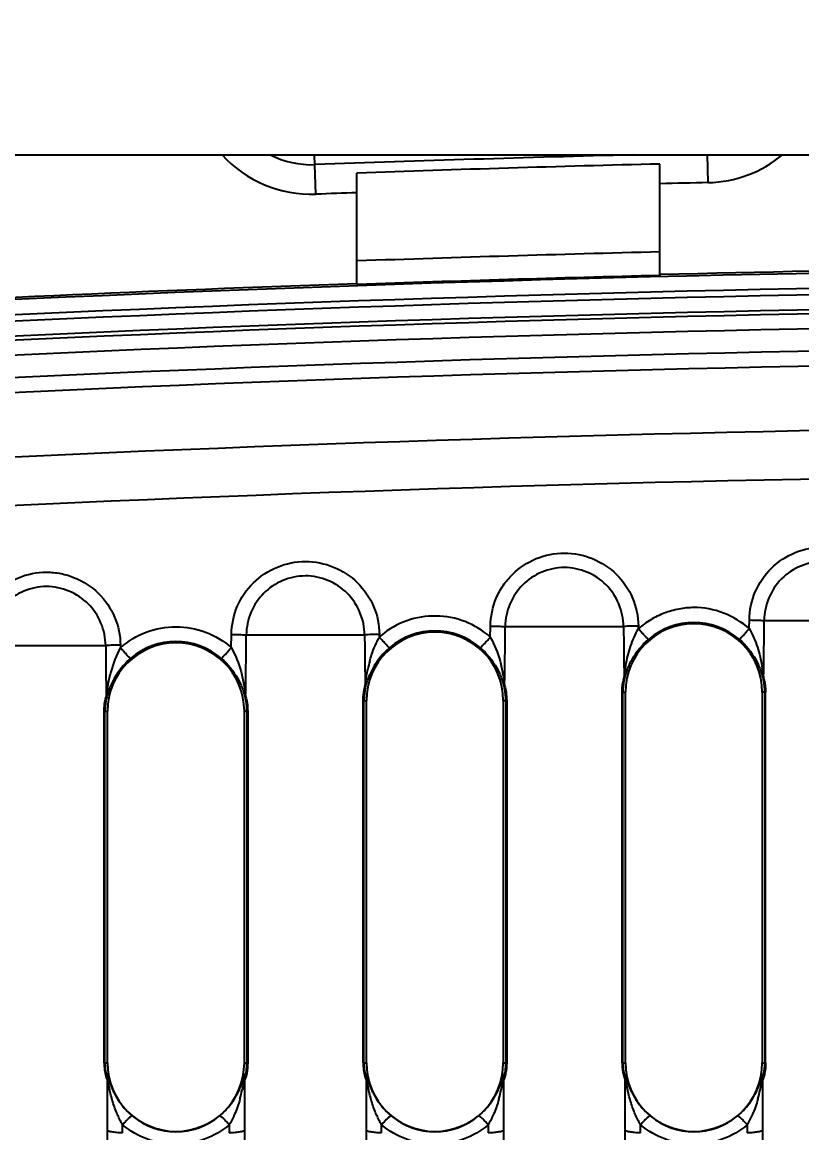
# Model space of a CAD drawing. Header units: millimetres. Extents: x 309 to 11345, y -1340 to 1318.
# Drawn here: x 10678.4 to 10729.8, y -406.6 to -333.2 of the extents above; entities that cross this region are included whole.
import ezdxf

# ---------------------------------------------------------------- set-up
doc = ezdxf.new("R2010")
doc.units = ezdxf.units.MM
doc.header["$LTSCALE"] = 16.335
doc.header["$PDMODE"] = 3
doc.header["$PDSIZE"] = 0.3125
doc.linetypes.add('HIDDEN', pattern=[0.2, 0.1, -0.1])
doc.layers.get('0').update_dxf_attribs({"linetype": 'CONTINUOUS'})
doc.layers.get('Defpoints').update_dxf_attribs({"linetype": 'CONTINUOUS'})
doc.layers.add('DEFAULT_2', color=8, linetype='HIDDEN')
doc.styles.get("Standard").update_dxf_attribs({"font": 'txt', "width": 0.8})
doc.dimstyles.new('STANDARD$0', dxfattribs={"dimscale": 2, "dimtxt": 3, "dimasz": 3, "dimexe": 1.25, "dimexo": 0.625, "dimgap": 0.5, "dimtad": 0, "dimdsep": 46, "dimlunit": 6, "dimtxsty": 'Standard', "dimblk": 'CLOSEDBLANK', "dimcen": 0, "dimclrt": 2, "dimazin": 2, "dimtfac": 2, "dimtmove": 1, "dimatfit": 3, "dimfxl": 0, "dimtolj": 1, "dimtzin": 0, "dimarcsym": 0})

# ---------------------------------------------------------------- blocks, each defined once
blk = doc.blocks.new('_ClosedBlank')
at = {"color": 0, "linetype": 'ByBlock', "lineweight": -2}
for p, q in [((-1, 0.1667), (0, 0)), ((-1, 0.1667), (-1, -0.1667)), ((0, 0), (-1, -0.1667))]:
    blk.add_line(p, q, dxfattribs=at)
blk = doc.blocks.new('*D579')
at = {"color": 4, "lineweight": -2}
for p, q in [((10560.464, -415.746), (10560.464, -306.518)), ((10980.464, -415.746), (10980.464, -306.518)), ((10580.464, -309.018), (10740.501, -309.018)), ((10960.464, -309.018), (10812.501, -309.018))]:
    blk.add_line(p, q, dxfattribs=at)
at = {"layer": 'Defpoints', "color": 0}
for p in [(10980.464, -309.018), (10560.464, -416.996), (10980.464, -416.996)]:
    blk.add_point(p, dxfattribs=at)
at = {"color": 4, "lineweight": -2, "xscale": 20, "yscale": 20, "zscale": 20, "rotation": 180}
blk.add_blockref('_ClosedBlank', (10560.464, -309.018), dxfattribs=at)
at = {"color": 4, "lineweight": -2, "xscale": 20, "yscale": 20, "zscale": 20}
blk.add_blockref('_ClosedBlank', (10980.464, -309.018), dxfattribs=at)
at = {"color": 6, "insert": (10776.501, -309.018), "char_height": 20, "attachment_point": 5}
blk.add_mtext('\\A1;420.00', dxfattribs=at)

msp = doc.modelspace()

# ---------------------------------------------------------------- linework, layer by layer
at = {"color": 7, "linetype": 'Continuous'}
for p, q in [((10635.464, -341.996), (10905.464, -341.996)), ((10697.752, -344.596), (10697.658, -341.996)), ((10723.65, -343.829), (10723.607, -341.996)), ((10720.464, -349.908), (10720.464, -342.603)), ((10700.464, -350.504), (10700.464, -343.197)), ((10709.266, -373.827), (10709.274, -373.106)), ((10710.251, -373.141), (10718.063, -373.141)), ((10719.042, -373.275), (10719.039, -373.102)), ((10726.361, -373.274), (10726.367, -372.703)), ((10727.344, -372.739), (10735.156, -372.739)), ((10692.171, -374.53), (10692.18, -373.659)), ((10693.158, -373.694), (10700.97, -373.694)), ((10701.947, -373.829), (10701.945, -373.655)), ((10676.065, -374.398), (10683.877, -374.398)), ((10684.851, -374.358), (10684.854, -374.535)), ((10717.965, -401.949), (10717.965, -377.465)), ((10717.965, -377.465), (10718.189, -377.465)), ((10718.017, -401.949), (10718.017, -377.465)), ((10718.189, -401.949), (10718.189, -377.465)), ((10727.216, -377.465), (10727.216, -401.949)), ((10727.388, -377.465), (10727.216, -377.465)), ((10727.388, -377.465), (10727.388, -401.949)), ((10727.44, -401.949), (10727.44, -377.465)), ((10700.872, -401.949), (10700.872, -378.018)), ((10700.872, -378.018), (10701.096, -378.018)), ((10700.924, -401.949), (10700.924, -378.018)), ((10701.096, -401.949), (10701.096, -378.018)), ((10710.123, -378.018), (10710.123, -401.949)), ((10710.123, -378.018), (10710.347, -378.018)), ((10710.295, -378.018), (10710.295, -401.949)), ((10710.347, -378.018), (10710.347, -401.949)), ((10683.778, -401.949), (10683.778, -378.722)), ((10683.778, -378.722), (10684.002, -378.722)), ((10683.83, -401.949), (10683.83, -378.722)), ((10684.002, -401.949), (10684.002, -378.722)), ((10693.029, -378.722), (10693.029, -401.949)), ((10693.029, -378.722), (10693.253, -378.722)), ((10693.201, -378.722), (10693.201, -401.949)), ((10693.253, -378.722), (10693.253, -401.949)), ((10683.778, -401.949), (10684.002, -401.949)), ((10693.029, -401.949), (10693.253, -401.949)), ((10700.872, -401.949), (10701.096, -401.949)), ((10710.123, -401.949), (10710.347, -401.949)), ((10717.965, -401.949), (10718.189, -401.949)), ((10727.216, -401.949), (10727.44, -401.949)), ((10683.991, -406.377), (10683.991, -402.827)), ((10693.041, -402.827), (10693.041, -406.377)), ((10701.085, -406.377), (10701.085, -402.827)), ((10710.134, -402.827), (10710.134, -406.377)), ((10718.178, -406.377), (10718.178, -402.827)), ((10727.228, -402.827), (10727.228, -406.377)), ((10684.997, -406.557), (10684.997, -406.026)), ((10692.035, -406.026), (10692.035, -406.557)), ((10702.09, -406.557), (10702.09, -406.026)), ((10709.129, -406.026), (10709.129, -406.557)), ((10719.184, -406.557), (10719.184, -406.026)), ((10726.222, -406.026), (10726.222, -406.557))]:
    msp.add_line(p, q, dxfattribs=at)
for centre, radius, start, end in [((10697.464, -336.602), 8, 222.40118, 272.064), ((10697.464, -336.602), 6.046, 243.15397, 272.064), ((10770.464, -2362.171), 2020.838, 91.468118, 92.064003), ((10723.464, -335.832), 8, 271.32871, 309.59503), ((10770.464, -2362.171), 2020.187, 91.418226, 91.985711), ((10770.464, -2362.171), 2018.885, 91.328711, 91.419141), ((10770.464, -2362.171), 2018.885, 91.986993, 92.064003), ((10770.464, -2362.171), 2014.385, 91.422312, 91.991433), ((10770.464, -2362.171), 2012.747, 85.604565, 94.395435), ((10770.464, -2362.171), 2012.885, 90.284646, 91.423372), ((10770.464, -2362.171), 2011.743, 85.604565, 94.395435), ((10770.464, -2362.171), 2012.832, 91.423409, 91.99297), ((10770.464, -2362.171), 2011.326, 85.604565, 94.395435), ((10770.464, -2362.171), 2012.885, 91.992918, 93.132657), ((10770.464, -2362.171), 2010.339, 85.604565, 94.395435), ((10770.464, -2362.171), 2010.069, 85.604565, 94.395435), ((10770.464, -2362.171), 2009.082, 85.604565, 94.395435), ((10770.464, -2362.171), 2007.606, 85.604565, 94.395435), ((10770.464, -2362.171), 2006.619, 85.604565, 94.395435), ((10770.464, -2362.171), 2002.364, 85.604565, 94.395435), ((10770.464, -2362.171), 1999.166, 85.604565, 94.395435), ((10076.132, -368.404), 634.137, 359.218432, 359.571958), ((11347.629, -368.13), 629.586, 180.456057, 180.762808), ((10722.703, -377.465), 4.514, 0, 180), ((10722.703, -377.455), 4.584, 49.10117, 130.97009), ((10098.244, -367.991), 629.118, 359.224576, 359.567548), ((10053.206, -368.957), 639.969, 359.212389, 359.575829), ((11259.486, -369.323), 558.533, 180.44841, 180.67895), ((10705.609, -378.018), 4.514, 0, 180), ((10705.313, -377.522), 4.996, 130.62654, 132.32508), ((10705.609, -378.008), 4.584, 49.12195, 130.97666), ((11325.318, -369.184), 641.462, 180.465743, 180.766536), ((10688.516, -378.722), 4.514, 0, 180), ((10688.515, -378.712), 4.583, 49.14391, 130.98311), ((10705.908, -378.351), 5.039, 130.98385, 136.15314), ((10705.807, -378.259), 4.903, 136.11427, 150.23806), ((10710.167, -377.847), 9.185, 164.70509, 168.04532), ((10705.785, -378.245), 4.876, 150.25177, 157.05194), ((10688.516, -401.949), 4.514, 180, 0), ((10705.609, -401.949), 4.514, 180, 0), ((10722.703, -401.949), 4.514, 180, 0), ((10658.629, -401.817), 25.363, 357.65496, 357.92774), ((10683.049, -403.051), 0.942, 0.0141, 12.04563), ((10656.183, -401.728), 27.81, 357.92693, 358.06076), ((10683.082, -402.828), 0.91, 0.02514, 10.00062), ((10693.944, -402.826), 0.903, 170.04148, 180.08662), ((10693.982, -403.051), 0.942, 167.95478, 179.98403), ((10719.661, -401.769), 26.622, 181.93806, 182.33773), ((10675.722, -401.817), 25.363, 357.65496, 357.92774), ((10700.143, -403.051), 0.942, 0.0141, 12.04563), ((10673.276, -401.728), 27.81, 357.92693, 358.06076), ((10700.175, -402.828), 0.91, 0.02514, 10.00062), ((10711.037, -402.826), 0.903, 170.04148, 180.08662), ((10711.076, -403.051), 0.942, 167.95478, 179.98403), ((10736.754, -401.769), 26.622, 181.93806, 182.33773), ((10692.816, -401.817), 25.363, 357.65496, 357.92774), ((10717.236, -403.051), 0.942, 0.0141, 12.04563), ((10690.37, -401.728), 27.81, 357.92693, 358.06076), ((10717.269, -402.828), 0.91, 0.02514, 10.00062), ((10728.131, -402.826), 0.903, 170.04148, 180.08662), ((10728.169, -403.051), 0.942, 167.95475, 179.97811), ((10753.848, -401.769), 26.622, 181.93806, 182.33773), ((10684.214, -401.953), 8.852, 344.34027, 348.42163), ((10701.307, -401.953), 8.852, 344.34027, 348.42163), ((10718.401, -401.953), 8.852, 344.34027, 348.42163), ((10688.516, -402.001), 4.486, 230.0582, 309.94194), ((10705.609, -402.001), 4.486, 230.05445, 309.94562), ((10722.703, -402.001), 4.486, 230.05445, 309.94562)]:
    msp.add_arc(centre, radius, start, end, dxfattribs=at)
for points, knots in [([(10726.367, -372.703), (10726.373, -372.073), (10726.637, -370.802), (10727.729, -369.204), (10729.348, -368.137), (10731.249, -367.764), (10733.15, -368.136), (10734.769, -369.202), (10735.862, -370.8), (10736.127, -372.071), (10736.132, -372.7)], [0, 0, 0, 0, 0.124971, 0.249967, 0.374991, 0.500012, 0.625033, 0.750052, 0.875046, 1, 1, 1, 1]), ([(10709.274, -373.106), (10709.285, -372.476), (10709.478, -371.519), (10710.089, -370.406), (10710.903, -369.432), (10712.255, -368.539), (10714.155, -368.166), (10716.057, -368.538), (10717.675, -369.604), (10718.771, -371.202), (10719.028, -372.473), (10719.039, -373.102)], [0, 0, 0, 0, 0.124899, 0.187666, 0.250437, 0.375367, 0.500312, 0.625255, 0.750186, 0.875116, 1, 1, 1, 1]), ([(10692.18, -373.659), (10692.188, -373.03), (10692.45, -371.759), (10693.543, -370.161), (10695.161, -369.094), (10697.062, -368.719), (10698.963, -369.091), (10700.582, -370.156), (10701.676, -371.755), (10701.937, -373.025), (10701.945, -373.655)], [0, 0, 0, 0, 0.124965, 0.249967, 0.374988, 0.500007, 0.625031, 0.750049, 0.875047, 1, 1, 1, 1]), ([(10718.063, -373.141), (10718.058, -372.632), (10717.84, -371.609), (10716.978, -370.307), (10715.674, -369.452), (10714.149, -369.137), (10712.627, -369.456), (10711.328, -370.314), (10710.471, -371.614), (10710.255, -372.634), (10710.251, -373.141)], [0, 0, 0, 0, 0.125663, 0.25091, 0.375881, 0.500571, 0.625171, 0.74991, 0.874793, 1, 1, 1, 1]), ([(10735.156, -372.739), (10735.152, -372.231), (10734.935, -371.209), (10734.074, -369.908), (10732.772, -369.051), (10731.246, -368.734), (10729.722, -369.054), (10728.421, -369.911), (10727.564, -371.212), (10727.349, -372.232), (10727.344, -372.739)], [0, 0, 0, 0, 0.125403, 0.250506, 0.375482, 0.500268, 0.625054, 0.749969, 0.874897, 1, 1, 1, 1]), ([(10675.087, -374.364), (10675.096, -373.734), (10675.292, -372.777), (10675.902, -371.664), (10676.716, -370.69), (10678.067, -369.797), (10679.655, -369.486), (10680.919, -369.609), (10682.136, -369.971), (10683.489, -370.86), (10684.582, -372.458), (10684.845, -373.729), (10684.851, -374.358)], [0, 0, 0, 0, 0.124824, 0.187558, 0.250282, 0.375158, 0.500022, 0.562757, 0.625492, 0.750354, 0.875205, 1, 1, 1, 1]), ([(10700.97, -373.694), (10700.965, -373.186), (10700.748, -372.165), (10699.888, -370.864), (10698.586, -370.007), (10697.06, -369.689), (10695.536, -370.008), (10694.235, -370.866), (10693.378, -372.167), (10693.162, -373.187), (10693.158, -373.694)], [0, 0, 0, 0, 0.125376, 0.250466, 0.375429, 0.500196, 0.624955, 0.749863, 0.874836, 1, 1, 1, 1]), ([(10683.877, -374.398), (10683.872, -373.89), (10683.655, -372.868), (10682.794, -371.567), (10681.492, -370.711), (10679.966, -370.393), (10678.441, -370.712), (10677.141, -371.57), (10676.284, -372.871), (10676.069, -373.891), (10676.065, -374.398)], [0, 0, 0, 0, 0.125393, 0.250501, 0.375483, 0.500267, 0.625042, 0.749946, 0.874878, 1, 1, 1, 1]), ([(10709.266, -373.827), (10708.771, -373.404), (10707.644, -372.694), (10705.681, -372.334), (10703.717, -372.644), (10702.554, -373.307), (10702.06, -373.731)], [0, 0, 0, 0, 0.249941, 0.500031, 0.749965, 1, 1, 1, 1]), ([(10726.361, -373.274), (10725.856, -372.844), (10724.706, -372.129), (10723.032, -371.817), (10721.705, -371.957), (10720.739, -372.228), (10719.836, -372.665), (10719.296, -373.06), (10719.042, -373.275)], [0, 0, 0, 0, 0.249539, 0.499021, 0.624249, 0.749583, 0.874777, 1, 1, 1, 1]), ([(10684.854, -374.535), (10685.351, -374.097), (10686.514, -373.395), (10688.512, -373.03), (10690.509, -373.393), (10691.673, -374.094), (10692.171, -374.53)], [0, 0, 0, 0, 0.24998, 0.500017, 0.750046, 1, 1, 1, 1]), ([(10709.274, -373.106), (10709.481, -373.107), (10709.764, -373.112), (10710.089, -373.127), (10710.208, -373.135), (10710.251, -373.141)], [0, 0, 0, 0, 0.634706, 0.867347, 1, 1, 1, 1]), ([(10719.039, -373.102), (10718.833, -373.104), (10718.55, -373.109), (10718.225, -373.126), (10718.106, -373.134), (10718.063, -373.141)], [0, 0, 0, 0, 0.633252, 0.866688, 1, 1, 1, 1]), ([(10726.367, -372.703), (10726.574, -372.705), (10726.857, -372.709), (10727.182, -372.725), (10727.301, -372.732), (10727.344, -372.739)], [0, 0, 0, 0, 0.634791, 0.867408, 1, 1, 1, 1]), ([(10692.18, -373.659), (10692.387, -373.661), (10692.67, -373.665), (10692.996, -373.681), (10693.115, -373.688), (10693.158, -373.694)], [0, 0, 0, 0, 0.634631, 0.867294, 1, 1, 1, 1]), ([(10701.945, -373.655), (10701.739, -373.657), (10701.457, -373.661), (10701.132, -373.679), (10701.013, -373.687), (10700.97, -373.694)], [0, 0, 0, 0, 0.633329, 0.866739, 1, 1, 1, 1]), ([(10701.307, -375.424), (10701.346, -375.283), (10701.511, -374.734), (10701.736, -374.202), (10701.947, -373.83)], [0, 0, 0, 0, 0.253992, 1, 1, 1, 1]), ([(10702.603, -374.547), (10702.595, -374.544), (10702.575, -374.522), (10702.532, -374.482), (10702.469, -374.414), (10702.348, -374.284), (10702.172, -374.086), (10702.024, -373.918), (10701.947, -373.83)], [0, 0, 0, 0, 0.027302, 0.08889, 0.183454, 0.309567, 0.638087, 1, 1, 1, 1]), ([(10708.609, -374.542), (10708.617, -374.539), (10708.638, -374.517), (10708.681, -374.478), (10708.744, -374.411), (10708.865, -374.281), (10709.041, -374.083), (10709.189, -373.915), (10709.266, -373.827)], [0, 0, 0, 0, 0.02737, 0.088884, 0.183326, 0.309328, 0.637812, 1, 1, 1, 1]), ([(10709.266, -373.827), (10709.548, -374.323), (10709.859, -375.137), (10710.106, -376.237), (10710.179, -376.788), (10710.21, -377.054)], [0, 0, 0, 0, 0.506681, 0.762826, 1, 1, 1, 1]), ([(10718.099, -376.512), (10718.13, -376.245), (10718.222, -375.547), (10718.492, -374.446), (10718.83, -373.647), (10719.041, -373.276)], [0, 0, 0, 0, 0.238012, 0.622165, 1, 1, 1, 1]), ([(10719.697, -373.994), (10719.689, -373.99), (10719.669, -373.968), (10719.626, -373.928), (10719.563, -373.861), (10719.442, -373.731), (10719.266, -373.533), (10719.118, -373.365), (10719.041, -373.276)], [0, 0, 0, 0, 0.027301, 0.088896, 0.18347, 0.309595, 0.638131, 1, 1, 1, 1]), ([(10725.704, -373.99), (10725.712, -373.987), (10725.733, -373.965), (10725.776, -373.926), (10725.838, -373.858), (10725.96, -373.728), (10726.136, -373.531), (10726.284, -373.362), (10726.361, -373.274)], [0, 0, 0, 0, 0.027333, 0.088838, 0.183285, 0.309302, 0.637826, 1, 1, 1, 1]), ([(10726.361, -373.274), (10726.501, -373.519), (10726.806, -374.171), (10727.132, -375.258), (10727.257, -376.096), (10727.304, -376.505)], [0, 0, 0, 0, 0.2503, 0.635477, 1, 1, 1, 1]), ([(10684.852, -374.358), (10684.646, -374.36), (10684.364, -374.365), (10684.039, -374.382), (10683.92, -374.391), (10683.877, -374.398)], [0, 0, 0, 0, 0.633412, 0.866796, 1, 1, 1, 1]), ([(10684.854, -374.535), (10684.572, -375.032), (10684.266, -375.841), (10684.015, -376.941), (10683.947, -377.494), (10683.913, -377.766)], [0, 0, 0, 0, 0.507175, 0.757185, 1, 1, 1, 1]), ([(10685.51, -375.252), (10685.5, -375.248), (10685.478, -375.223), (10685.431, -375.179), (10685.364, -375.106), (10685.241, -374.973), (10685.069, -374.78), (10684.926, -374.618), (10684.854, -374.535)], [0, 0, 0, 0, 0.030961, 0.099791, 0.202192, 0.333743, 0.658708, 1, 1, 1, 1]), ([(10691.514, -375.245), (10691.522, -375.242), (10691.543, -375.22), (10691.586, -375.181), (10691.649, -375.114), (10691.77, -374.984), (10691.947, -374.787), (10692.094, -374.619), (10692.171, -374.53)], [0, 0, 0, 0, 0.027411, 0.088937, 0.183376, 0.309365, 0.637809, 1, 1, 1, 1]), ([(10692.171, -374.53), (10692.453, -375.026), (10692.764, -375.84), (10693.011, -376.938), (10693.084, -377.489), (10693.115, -377.754)], [0, 0, 0, 0, 0.506943, 0.763197, 1, 1, 1, 1]), ([(10708.609, -374.542), (10709.04, -374.915), (10709.578, -375.574), (10710.021, -376.536), (10710.152, -377.005), (10710.207, -377.225)], [0, 0, 0, 0, 0.539835, 0.785891, 1, 1, 1, 1]), ([(10718.103, -376.681), (10718.157, -376.46), (10718.288, -375.989), (10718.73, -375.026), (10719.267, -374.367), (10719.697, -373.994)], [0, 0, 0, 0, 0.215239, 0.461019, 1, 1, 1, 1]), ([(10725.704, -373.99), (10726.134, -374.363), (10726.673, -375.022), (10727.115, -375.985), (10727.247, -376.455), (10727.301, -376.675)], [0, 0, 0, 0, 0.539528, 0.785479, 1, 1, 1, 1]), ([(10685.509, -375.251), (10685.078, -375.623), (10684.545, -376.284), (10684.099, -377.244), (10683.974, -377.715), (10683.917, -377.935)], [0, 0, 0, 0, 0.539636, 0.784317, 1, 1, 1, 1]), ([(10691.514, -375.245), (10691.945, -375.618), (10692.484, -376.277), (10692.926, -377.238), (10693.057, -377.707), (10693.112, -377.925)], [0, 0, 0, 0, 0.540172, 0.786332, 1, 1, 1, 1]), ([(10701.006, -377.063), (10701.016, -376.978), (10701.059, -376.603), (10701.12, -376.23), (10701.181, -375.944)], [0, 0, 0, 0, 0.22641, 1, 1, 1, 1]), ([(10701.01, -377.232), (10701.026, -377.166), (10701.1, -376.864), (10701.2, -376.568), (10701.295, -376.344)], [0, 0, 0, 0, 0.218049, 1, 1, 1, 1]), ([(10717.965, -377.465), (10717.965, -377.372), (10717.978, -377.05), (10718.032, -376.73), (10718.099, -376.512)], [0, 0, 0, 0, 0.290236, 1, 1, 1, 1]), ([(10718.103, -376.681), (10718.075, -376.794), (10718.035, -377.055), (10718.017, -377.318), (10718.017, -377.465)], [0, 0, 0, 0, 0.442973, 1, 1, 1, 1]), ([(10727.388, -377.465), (10727.388, -377.317), (10727.37, -377.051), (10727.329, -376.788), (10727.301, -376.675)], [0, 0, 0, 0, 0.558904, 1, 1, 1, 1]), ([(10727.304, -376.505), (10727.323, -376.564), (10727.406, -376.878), (10727.44, -377.203), (10727.44, -377.465)], [0, 0, 0, 0, 0.192453, 1, 1, 1, 1]), ([(10700.872, -378.018), (10700.872, -377.942), (10700.881, -377.666), (10700.921, -377.39), (10700.969, -377.196)], [0, 0, 0, 0, 0.274964, 1, 1, 1, 1]), ([(10701.01, -377.232), (10700.982, -377.346), (10700.942, -377.607), (10700.924, -377.871), (10700.924, -378.018)], [0, 0, 0, 0, 0.442626, 1, 1, 1, 1]), ([(10700.969, -377.196), (10700.972, -377.184), (10700.984, -377.139), (10700.996, -377.095), (10701.006, -377.063)], [0, 0, 0, 0, 0.271929, 1, 1, 1, 1]), ([(10710.295, -378.018), (10710.295, -377.869), (10710.276, -377.602), (10710.235, -377.338), (10710.207, -377.225)], [0, 0, 0, 0, 0.559864, 1, 1, 1, 1]), ([(10710.21, -377.054), (10710.248, -377.189), (10710.326, -377.507), (10710.344, -377.833), (10710.347, -378.018)], [0, 0, 0, 0, 0.432707, 1, 1, 1, 1]), ([(10727.388, -377.465), (10727.39, -377.465), (10727.408, -377.466), (10727.425, -377.462), (10727.44, -377.465)], [0, 0, 0, 0, 0.115206, 1, 1, 1, 1]), ([(10683.778, -378.722), (10683.778, -378.628), (10683.791, -378.306), (10683.845, -377.984), (10683.913, -377.766)], [0, 0, 0, 0, 0.290724, 1, 1, 1, 1]), ([(10683.917, -377.935), (10683.889, -378.048), (10683.848, -378.31), (10683.83, -378.574), (10683.83, -378.722)], [0, 0, 0, 0, 0.442241, 1, 1, 1, 1]), ([(10693.201, -378.722), (10693.201, -378.572), (10693.183, -378.304), (10693.141, -378.039), (10693.112, -377.925)], [0, 0, 0, 0, 0.560899, 1, 1, 1, 1]), ([(10693.115, -377.754), (10693.154, -377.889), (10693.232, -378.208), (10693.25, -378.536), (10693.253, -378.722)], [0, 0, 0, 0, 0.431635, 1, 1, 1, 1]), ([(10683.778, -401.949), (10683.778, -402.03), (10683.784, -402.191), (10683.805, -402.414), (10683.846, -402.64), (10683.873, -402.789), (10683.991, -403.138), (10683.991, -403.051)], [0, 0, 0, 0, 0.21499, 0.42121, 0.609642, 0.77114, 1, 1, 1, 1]), ([(10683.83, -401.949), (10683.83, -402.061), (10683.839, -402.226), (10683.862, -402.436), (10683.882, -402.574), (10683.905, -402.689), (10683.926, -402.782), (10683.947, -402.833), (10683.956, -402.869), (10683.964, -402.871)], [0, 0, 0, 0, 0.358861, 0.52633, 0.677356, 0.80557, 0.905304, 0.971566, 1, 1, 1, 1]), ([(10693.061, -402.855), (10693.062, -402.86), (10693.064, -402.878), (10693.09, -402.84), (10693.099, -402.79), (10693.131, -402.68), (10693.154, -402.54), (10693.17, -402.432), (10693.176, -402.374)], [0, 0, 0, 0, 0.031532, 0.058615, 0.179548, 0.387286, 0.666665, 1, 1, 1, 1]), ([(10693.253, -401.949), (10693.253, -402.181), (10693.224, -402.502), (10693.134, -402.862), (10693.091, -402.995), (10693.068, -403.042)], [0, 0, 0, 0, 0.62537, 0.85881, 1, 1, 1, 1]), ([(10693.176, -402.374), (10693.18, -402.34), (10693.194, -402.198), (10693.201, -402.057), (10693.201, -401.949)], [0, 0, 0, 0, 0.240833, 1, 1, 1, 1]), ([(10700.872, -401.949), (10700.872, -402.03), (10700.878, -402.191), (10700.899, -402.414), (10700.94, -402.64), (10700.966, -402.789), (10701.085, -403.138), (10701.085, -403.051)], [0, 0, 0, 0, 0.21499, 0.42121, 0.609642, 0.77114, 1, 1, 1, 1]), ([(10700.924, -401.949), (10700.924, -402.061), (10700.932, -402.226), (10700.955, -402.436), (10700.976, -402.574), (10700.999, -402.689), (10701.019, -402.782), (10701.04, -402.833), (10701.049, -402.869), (10701.058, -402.871)], [0, 0, 0, 0, 0.358861, 0.52633, 0.677356, 0.80557, 0.905304, 0.971566, 1, 1, 1, 1]), ([(10710.155, -402.855), (10710.155, -402.86), (10710.157, -402.878), (10710.184, -402.84), (10710.192, -402.79), (10710.224, -402.68), (10710.248, -402.54), (10710.263, -402.432), (10710.27, -402.374)], [0, 0, 0, 0, 0.031532, 0.058615, 0.179548, 0.387286, 0.666665, 1, 1, 1, 1]), ([(10710.347, -401.949), (10710.347, -402.181), (10710.317, -402.502), (10710.228, -402.862), (10710.184, -402.995), (10710.162, -403.042)], [0, 0, 0, 0, 0.62537, 0.85881, 1, 1, 1, 1]), ([(10710.27, -402.374), (10710.274, -402.34), (10710.288, -402.198), (10710.295, -402.057), (10710.295, -401.949)], [0, 0, 0, 0, 0.240833, 1, 1, 1, 1]), ([(10717.965, -401.949), (10717.965, -402.03), (10717.971, -402.191), (10717.992, -402.414), (10718.033, -402.64), (10718.06, -402.789), (10718.178, -403.138), (10718.178, -403.051)], [0, 0, 0, 0, 0.21499, 0.42121, 0.609642, 0.77114, 1, 1, 1, 1]), ([(10718.017, -401.949), (10718.017, -402.061), (10718.026, -402.226), (10718.049, -402.436), (10718.069, -402.574), (10718.092, -402.689), (10718.113, -402.782), (10718.134, -402.833), (10718.143, -402.869), (10718.151, -402.871)], [0, 0, 0, 0, 0.358861, 0.52633, 0.677356, 0.80557, 0.905304, 0.971566, 1, 1, 1, 1]), ([(10727.248, -402.855), (10727.249, -402.86), (10727.251, -402.878), (10727.277, -402.84), (10727.286, -402.79), (10727.318, -402.68), (10727.341, -402.54), (10727.357, -402.432), (10727.363, -402.374)], [0, 0, 0, 0, 0.031532, 0.058615, 0.179548, 0.387286, 0.666665, 1, 1, 1, 1]), ([(10727.44, -401.949), (10727.44, -402.182), (10727.41, -402.504), (10727.32, -402.864), (10727.277, -402.997), (10727.254, -403.044)], [0, 0, 0, 0, 0.626808, 0.860215, 1, 1, 1, 1]), ([(10727.363, -402.374), (10727.367, -402.34), (10727.381, -402.198), (10727.388, -402.057), (10727.388, -401.949)], [0, 0, 0, 0, 0.240833, 1, 1, 1, 1]), ([(10684.283, -404.297), (10684.242, -404.15), (10684.188, -403.929), (10684.126, -403.632), (10684.086, -403.413), (10684.051, -403.196), (10684.029, -403.026), (10684.01, -402.892), (10684.006, -402.844), (10683.991, -402.781), (10683.991, -402.817), (10683.991, -402.827)], [0, 0, 0, 0, 0.292745, 0.438531, 0.582185, 0.722214, 0.857925, 0.920652, 0.965542, 0.980282, 1, 1, 1, 1]), ([(10693.041, -402.827), (10693.041, -402.723), (10692.98, -403.221), (10692.946, -403.406), (10692.905, -403.63), (10692.885, -403.73)], [0, 0, 0, 0, 0.341301, 0.66521, 1, 1, 1, 1]), ([(10693.068, -403.042), (10693.063, -403.053), (10693.049, -403.089), (10693.041, -403.059), (10693.041, -403.051)], [0, 0, 0, 0, 0.623232, 1, 1, 1, 1]), ([(10701.376, -404.297), (10701.336, -404.15), (10701.281, -403.929), (10701.22, -403.632), (10701.18, -403.413), (10701.145, -403.196), (10701.122, -403.026), (10701.103, -402.892), (10701.1, -402.844), (10701.085, -402.781), (10701.085, -402.817), (10701.085, -402.827)], [0, 0, 0, 0, 0.292745, 0.438531, 0.582185, 0.722214, 0.857925, 0.920652, 0.965542, 0.980282, 1, 1, 1, 1]), ([(10710.134, -402.827), (10710.134, -402.723), (10710.073, -403.221), (10710.039, -403.406), (10709.999, -403.63), (10709.978, -403.73)], [0, 0, 0, 0, 0.341301, 0.66521, 1, 1, 1, 1]), ([(10710.162, -403.042), (10710.156, -403.053), (10710.142, -403.089), (10710.134, -403.059), (10710.134, -403.051)], [0, 0, 0, 0, 0.623232, 1, 1, 1, 1]), ([(10718.47, -404.297), (10718.429, -404.15), (10718.375, -403.929), (10718.313, -403.632), (10718.273, -403.413), (10718.238, -403.196), (10718.216, -403.026), (10718.197, -402.892), (10718.193, -402.844), (10718.178, -402.781), (10718.178, -402.817), (10718.178, -402.827)], [0, 0, 0, 0, 0.292745, 0.438531, 0.582185, 0.722214, 0.857925, 0.920652, 0.965542, 0.980282, 1, 1, 1, 1]), ([(10727.228, -402.827), (10727.228, -402.723), (10727.167, -403.221), (10727.133, -403.406), (10727.092, -403.63), (10727.072, -403.73)], [0, 0, 0, 0, 0.341301, 0.66521, 1, 1, 1, 1]), ([(10727.254, -403.044), (10727.249, -403.054), (10727.235, -403.089), (10727.228, -403.058), (10727.228, -403.051)], [0, 0, 0, 0, 0.610484, 1, 1, 1, 1]), ([(10684.997, -406.026), (10684.956, -405.958), (10684.798, -405.675), (10684.661, -405.38), (10684.569, -405.152)], [0, 0, 0, 0, 0.243206, 1, 1, 1, 1]), ([(10692.388, -405.33), (10692.361, -405.391), (10692.254, -405.628), (10692.133, -405.859), (10692.035, -406.026)], [0, 0, 0, 0, 0.255328, 1, 1, 1, 1]), ([(10702.09, -406.026), (10702.05, -405.958), (10701.891, -405.675), (10701.754, -405.38), (10701.663, -405.152)], [0, 0, 0, 0, 0.243206, 1, 1, 1, 1]), ([(10709.481, -405.33), (10709.455, -405.391), (10709.348, -405.628), (10709.227, -405.859), (10709.129, -406.026)], [0, 0, 0, 0, 0.255328, 1, 1, 1, 1]), ([(10719.184, -406.026), (10719.143, -405.958), (10718.985, -405.675), (10718.848, -405.38), (10718.756, -405.152)], [0, 0, 0, 0, 0.243206, 1, 1, 1, 1]), ([(10726.575, -405.33), (10726.548, -405.391), (10726.441, -405.628), (10726.32, -405.859), (10726.222, -406.026)], [0, 0, 0, 0, 0.255328, 1, 1, 1, 1]), ([(10685.636, -405.44), (10685.626, -405.437), (10685.596, -405.448), (10685.519, -405.494), (10685.385, -405.611), (10685.2, -405.798), (10685.066, -405.946), (10684.997, -406.026)], [0, 0, 0, 0, 0.034738, 0.098254, 0.315018, 0.636269, 1, 1, 1, 1]), ([(10692.035, -406.026), (10691.552, -406.437), (10690.431, -407.096), (10688.516, -407.438), (10686.601, -407.096), (10685.48, -406.437), (10684.997, -406.026)], [0, 0, 0, 0, 0.24958, 0.500005, 0.750428, 1, 1, 1, 1]), ([(10691.396, -405.44), (10691.407, -405.437), (10691.441, -405.451), (10691.492, -405.483), (10691.564, -405.54), (10691.683, -405.647), (10691.843, -405.811), (10691.971, -405.952), (10692.035, -406.026)], [0, 0, 0, 0, 0.039768, 0.112527, 0.216204, 0.346578, 0.663689, 1, 1, 1, 1]), ([(10702.729, -405.44), (10702.719, -405.437), (10702.69, -405.448), (10702.613, -405.494), (10702.478, -405.611), (10702.294, -405.798), (10702.16, -405.946), (10702.09, -406.026)], [0, 0, 0, 0, 0.034741, 0.098259, 0.315025, 0.636274, 1, 1, 1, 1]), ([(10709.129, -406.026), (10708.646, -406.437), (10707.524, -407.096), (10705.609, -407.438), (10703.695, -407.096), (10702.573, -406.437), (10702.09, -406.026)], [0, 0, 0, 0, 0.249583, 0.500006, 0.750427, 1, 1, 1, 1]), ([(10708.49, -405.44), (10708.501, -405.437), (10708.534, -405.451), (10708.586, -405.483), (10708.657, -405.54), (10708.777, -405.647), (10708.937, -405.811), (10709.064, -405.952), (10709.129, -406.026)], [0, 0, 0, 0, 0.039768, 0.112527, 0.216204, 0.346578, 0.663689, 1, 1, 1, 1]), ([(10719.823, -405.44), (10719.813, -405.437), (10719.783, -405.448), (10719.706, -405.494), (10719.572, -405.611), (10719.387, -405.798), (10719.253, -405.946), (10719.184, -406.026)], [0, 0, 0, 0, 0.034741, 0.098259, 0.315025, 0.636274, 1, 1, 1, 1]), ([(10726.222, -406.026), (10725.739, -406.437), (10724.618, -407.096), (10722.703, -407.438), (10720.788, -407.096), (10719.667, -406.437), (10719.184, -406.026)], [0, 0, 0, 0, 0.249583, 0.500006, 0.750427, 1, 1, 1, 1]), ([(10725.583, -405.44), (10725.594, -405.437), (10725.628, -405.451), (10725.679, -405.483), (10725.751, -405.54), (10725.87, -405.647), (10726.03, -405.811), (10726.158, -405.952), (10726.222, -406.026)], [0, 0, 0, 0, 0.039768, 0.112527, 0.216204, 0.346578, 0.663689, 1, 1, 1, 1]), ([(10683.991, -428.691), (10683.991, -426.837), (10683.94, -423.118), (10683.897, -417.534), (10683.94, -411.95), (10683.991, -408.231), (10683.991, -406.377)], [0, 0, 0, 0, 0.249324, 0.499998, 0.750687, 1, 1, 1, 1]), ([(10684.997, -406.557), (10684.863, -406.557), (10684.628, -406.55), (10684.309, -406.512), (10684.121, -406.472), (10683.991, -406.413), (10683.991, -406.377)], [0, 0, 0, 0, 0.384296, 0.684921, 0.894812, 1, 1, 1, 1]), ([(10693.041, -406.377), (10693.04, -406.413), (10692.911, -406.472), (10692.723, -406.512), (10692.403, -406.55), (10692.169, -406.557), (10692.035, -406.557)], [0, 0, 0, 0, 0.105188, 0.315079, 0.615704, 1, 1, 1, 1]), ([(10693.041, -406.377), (10693.041, -408.231), (10693.091, -411.95), (10693.135, -417.534), (10693.091, -423.118), (10693.041, -426.837), (10693.041, -428.691)], [0, 0, 0, 0, 0.249311, 0.500002, 0.750674, 1, 1, 1, 1]), ([(10701.085, -428.691), (10701.085, -426.837), (10701.034, -423.118), (10700.99, -417.534), (10701.034, -411.95), (10701.085, -408.231), (10701.085, -406.377)], [0, 0, 0, 0, 0.249324, 0.499998, 0.750687, 1, 1, 1, 1]), ([(10702.09, -406.557), (10701.957, -406.557), (10701.722, -406.55), (10701.402, -406.512), (10701.215, -406.472), (10701.085, -406.413), (10701.085, -406.377)], [0, 0, 0, 0, 0.384296, 0.684921, 0.894812, 1, 1, 1, 1]), ([(10710.134, -406.377), (10710.134, -406.413), (10710.004, -406.472), (10709.816, -406.512), (10709.497, -406.55), (10709.262, -406.557), (10709.129, -406.557)], [0, 0, 0, 0, 0.105188, 0.315079, 0.615704, 1, 1, 1, 1]), ([(10710.134, -406.377), (10710.134, -408.231), (10710.185, -411.95), (10710.229, -417.534), (10710.185, -423.118), (10710.134, -426.837), (10710.134, -428.691)], [0, 0, 0, 0, 0.249311, 0.500002, 0.750674, 1, 1, 1, 1]), ([(10718.178, -428.691), (10718.178, -426.837), (10718.127, -423.118), (10718.084, -417.534), (10718.127, -411.95), (10718.178, -408.231), (10718.178, -406.377)], [0, 0, 0, 0, 0.249324, 0.499998, 0.750687, 1, 1, 1, 1]), ([(10719.184, -406.557), (10719.05, -406.557), (10718.815, -406.55), (10718.496, -406.512), (10718.308, -406.472), (10718.178, -406.413), (10718.178, -406.377)], [0, 0, 0, 0, 0.384296, 0.684921, 0.894812, 1, 1, 1, 1]), ([(10727.228, -406.377), (10727.227, -406.413), (10727.098, -406.472), (10726.91, -406.512), (10726.59, -406.55), (10726.356, -406.557), (10726.222, -406.557)], [0, 0, 0, 0, 0.105188, 0.315079, 0.615704, 1, 1, 1, 1]), ([(10727.228, -406.377), (10727.228, -408.232), (10727.278, -411.95), (10727.322, -417.534), (10727.278, -423.118), (10727.228, -426.837), (10727.228, -428.691)], [0, 0, 0, 0, 0.249332, 0.5, 0.750668, 1, 1, 1, 1])]:
    msp.add_open_spline(points, degree=3, knots=knots, dxfattribs=at)
for points in [[(10700.992, -375.942), (10700.996, -376.316), (10701.001, -376.689), (10701.006, -377.063)], [(10718.103, -376.681), (10718.11, -376.625), (10718.108, -376.567), (10718.099, -376.512)], [(10727.301, -376.675), (10727.294, -376.619), (10727.295, -376.561), (10727.304, -376.505)], [(10701.01, -377.232), (10701.017, -377.176), (10701.015, -377.119), (10701.006, -377.063)], [(10710.207, -377.225), (10710.2, -377.168), (10710.201, -377.11), (10710.21, -377.054)], [(10683.913, -377.766), (10683.922, -377.821), (10683.924, -377.879), (10683.917, -377.935)], [(10693.112, -377.925), (10693.105, -377.868), (10693.106, -377.81), (10693.115, -377.754)], [(10684.569, -405.152), (10684.457, -404.873), (10684.362, -404.587), (10684.283, -404.297)], [(10692.736, -404.342), (10692.642, -404.678), (10692.527, -405.01), (10692.388, -405.33)], [(10701.663, -405.152), (10701.551, -404.873), (10701.456, -404.587), (10701.376, -404.297)], [(10709.83, -404.342), (10709.736, -404.678), (10709.62, -405.01), (10709.481, -405.33)], [(10718.756, -405.152), (10718.644, -404.873), (10718.549, -404.587), (10718.47, -404.297)], [(10726.923, -404.342), (10726.829, -404.678), (10726.714, -405.01), (10726.575, -405.33)]]:
    msp.add_open_spline(points, degree=3, dxfattribs=at)
at = {"layer": 'DEFAULT_2', "color": 8, "linetype": 'HIDDEN'}
for p, q in [((10720.464, -349.908), (10720.464, -349.96)), ((10700.464, -350.504), (10700.464, -350.557))]:
    msp.add_line(p, q, dxfattribs=at)
for centre, radius, start, end in [((10688.669, -401.774), 4.755, 204.00479, 212.46409), ((10705.763, -401.774), 4.755, 204.00479, 212.46409), ((10722.856, -401.774), 4.755, 204.00479, 212.46409), ((10688.731, -401.733), 4.83, 212.48932, 230.13931), ((10688.356, -401.771), 4.762, 328.2044, 331.73176), ((10705.825, -401.733), 4.83, 212.48932, 230.13931), ((10705.45, -401.771), 4.762, 328.2044, 331.73176), ((10722.918, -401.733), 4.83, 212.48932, 230.13931), ((10722.543, -401.771), 4.762, 328.2044, 331.73176)]:
    msp.add_arc(centre, radius, start, end, dxfattribs=at)
for points, knots in [([(10683.977, -402.67), (10683.977, -402.665), (10683.978, -402.649), (10683.994, -402.675), (10683.997, -402.703), (10684.013, -402.758), (10684.027, -402.822), (10684.046, -402.895), (10684.065, -402.971), (10684.11, -403.133), (10684.189, -403.383), (10684.277, -403.6), (10684.325, -403.709)], [0, 0, 0, 0, 0.012979, 0.022308, 0.053739, 0.104199, 0.165791, 0.232669, 0.303205, 0.376293, 0.682255, 1, 1, 1, 1]), ([(10692.551, -404.026), (10692.674, -403.797), (10692.828, -403.445), (10692.953, -403.026), (10693.007, -402.814), (10693.027, -402.719), (10693.04, -402.68)], [0, 0, 0, 0, 0.542831, 0.797747, 0.913384, 1, 1, 1, 1]), ([(10701.071, -402.67), (10701.071, -402.665), (10701.072, -402.649), (10701.087, -402.675), (10701.09, -402.703), (10701.106, -402.758), (10701.121, -402.822), (10701.139, -402.895), (10701.159, -402.971), (10701.204, -403.133), (10701.283, -403.383), (10701.37, -403.6), (10701.419, -403.709)], [0, 0, 0, 0, 0.012979, 0.022308, 0.053739, 0.104199, 0.165791, 0.232669, 0.303205, 0.376293, 0.682255, 1, 1, 1, 1]), ([(10709.644, -404.026), (10709.767, -403.797), (10709.921, -403.445), (10710.046, -403.026), (10710.101, -402.814), (10710.121, -402.719), (10710.133, -402.68)], [0, 0, 0, 0, 0.542831, 0.797747, 0.913384, 1, 1, 1, 1]), ([(10718.164, -402.67), (10718.164, -402.665), (10718.165, -402.649), (10718.181, -402.675), (10718.184, -402.703), (10718.2, -402.758), (10718.214, -402.822), (10718.233, -402.895), (10718.252, -402.971), (10718.297, -403.133), (10718.376, -403.383), (10718.464, -403.6), (10718.512, -403.709)], [0, 0, 0, 0, 0.012979, 0.022308, 0.053739, 0.104199, 0.165791, 0.232669, 0.303205, 0.376293, 0.682255, 1, 1, 1, 1]), ([(10726.738, -404.026), (10726.861, -403.797), (10727.015, -403.445), (10727.14, -403.026), (10727.194, -402.814), (10727.214, -402.719), (10727.227, -402.68)], [0, 0, 0, 0, 0.542831, 0.797747, 0.913384, 1, 1, 1, 1]), ([(10691.396, -405.44), (10691.496, -405.357), (10691.876, -405.012), (10692.202, -404.606), (10692.404, -404.28)], [0, 0, 0, 0, 0.25291, 1, 1, 1, 1]), ([(10708.49, -405.44), (10708.589, -405.357), (10708.97, -405.012), (10709.295, -404.606), (10709.498, -404.28)], [0, 0, 0, 0, 0.25291, 1, 1, 1, 1]), ([(10725.583, -405.44), (10725.683, -405.357), (10726.063, -405.012), (10726.389, -404.606), (10726.591, -404.28)], [0, 0, 0, 0, 0.25291, 1, 1, 1, 1])]:
    msp.add_open_spline(points, degree=3, knots=knots, dxfattribs=at)

# ---------------------------------------------------------------- dimensions: what is measured, and where the dimension line sits
dim = msp.add_linear_dim(base=(10980.464, -309.018), p1=(10560.464, -416.996), p2=(10980.464, -416.996), dimstyle='STANDARD$0', override={"dimtxt": 10, "dimasz": 10, "dimgap": 0, "dimzin": 0, "dimclrd": 4, "dimclre": 4, "dimclrt": 6})
dim.commit()
dim.dimension.update_dxf_attribs({"geometry": '*D579', "text_midpoint": (10776.501, -309.018), "dimtype": 160})

doc.saveas('drawing.dxf')
